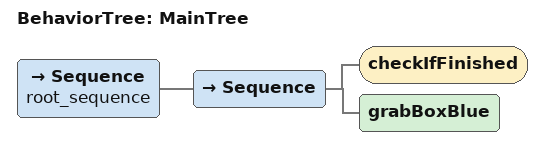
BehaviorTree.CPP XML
<root BTCPP_format="4"><BehaviorTree ID="MainTree"><Sequence name="root_sequence">   <Sequence><checkIfFinished/><grabBoxBlue/></Sequence>   </Sequence></BehaviorTree></root>
